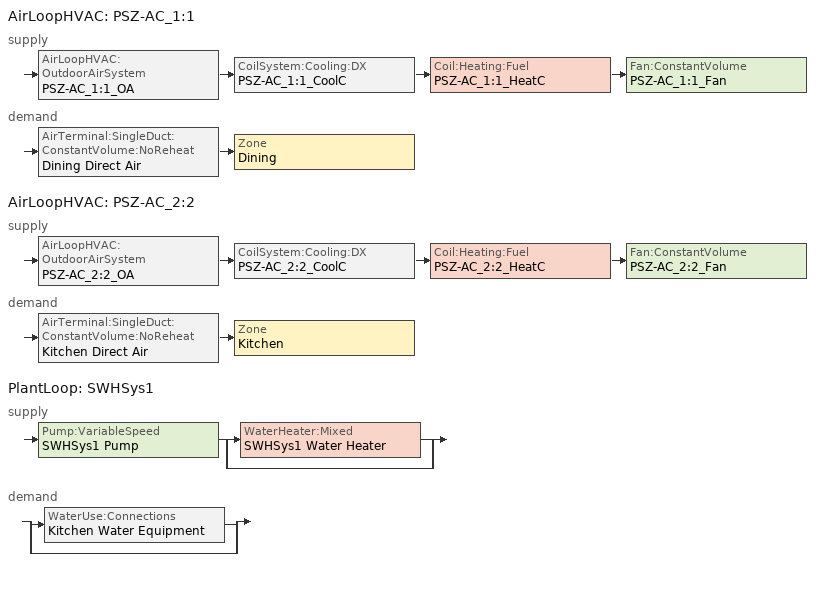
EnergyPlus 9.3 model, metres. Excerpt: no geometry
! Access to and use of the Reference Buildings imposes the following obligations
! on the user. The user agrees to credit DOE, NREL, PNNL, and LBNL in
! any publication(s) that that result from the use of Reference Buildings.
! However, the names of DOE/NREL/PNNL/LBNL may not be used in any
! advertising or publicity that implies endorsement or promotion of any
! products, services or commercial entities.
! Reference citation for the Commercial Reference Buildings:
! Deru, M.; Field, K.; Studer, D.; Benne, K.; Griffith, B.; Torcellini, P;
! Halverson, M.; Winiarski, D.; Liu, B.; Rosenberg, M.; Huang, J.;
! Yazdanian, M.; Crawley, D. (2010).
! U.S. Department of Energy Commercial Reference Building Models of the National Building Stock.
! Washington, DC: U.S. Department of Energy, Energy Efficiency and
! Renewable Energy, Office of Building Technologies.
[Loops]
AirLoopHVAC 'PSZ-AC_1:1'
 supply: AirLoopHVAC:OutdoorAirSystem 'PSZ-AC_1:1_OA' > CoilSystem:Cooling:DX 'PSZ-AC_1:1_CoolC' > Coil:Heating:Fuel 'PSZ-AC_1:1_HeatC' > Fan:ConstantVolume 'PSZ-AC_1:1_Fan'
 demand: AirTerminal:SingleDuct:ConstantVolume:NoReheat 'Dining Direct Air' > Zone 'Dining'
AirLoopHVAC 'PSZ-AC_2:2'
 supply: AirLoopHVAC:OutdoorAirSystem 'PSZ-AC_2:2_OA' > CoilSystem:Cooling:DX 'PSZ-AC_2:2_CoolC' > Coil:Heating:Fuel 'PSZ-AC_2:2_HeatC' > Fan:ConstantVolume 'PSZ-AC_2:2_Fan'
 demand: AirTerminal:SingleDuct:ConstantVolume:NoReheat 'Kitchen Direct Air' > Zone 'Kitchen'
PlantLoop 'SWHSys1'
 supply: Pump:VariableSpeed 'SWHSys1 Pump' > split
  | WaterHeater:Mixed 'SWHSys1 Water Heater'
  | bypass
 demand: split
  | WaterUse:Connections 'Kitchen Water Equipment'
  | bypass
[Fan:ConstantVolume] Availability Schedule=HVACOperationSchd; Fan Total Efficiency=0.546; Pressure Rise {Pa}=622; Maximum Flow Rate {m3/s}=AUTOSIZE; Motor Efficiency=0.84; Motor In Airstream Fraction=1
PSZ-AC_1:1_Fan; PSZ-AC_2:2_Fan
[Fan:ZoneExhaust] Availability Schedule=HVACOperationSchd; Fan Total Efficiency=1; Pressure Rise {Pa}=1.0e-006
Name | Maximum Flow Rate {m3/s}
Dining Exhaust Fan | 0.834532
Kitchen Exhaust Fan | 0.722468
[Coil:Heating:Fuel] Availability Schedule=ALWAYS_ON; Fuel Type=NaturalGas; Burner Efficiency=0.8; Nominal Capacity {W}=AUTOSIZE
PSZ-AC_1:1_HeatC; PSZ-AC_2:2_HeatC
[Coil:Cooling:DX:TwoSpeed]
PSZ-AC_1:1_CoolC DXCoil: Availability Schedule=ALWAYS_ON; High Speed Gross Rated Total Cooling Capacity {W}=AUTOSIZE; High Speed Rated Sensible Heat Ratio=AUTOSIZE; High Speed Gross Rated Cooling COP {W/W}=3.50016; High Speed Rated Air Flow Rate {m3/s}=AUTOSIZE; Total Cooling Capacity Function of Temperature Curve=Measured_CoolCStandard10Ton_CapFT; Total Cooling Capacity Function of Flow Fraction Curve=Measured_CoolCStandard10Ton_CapFF; Energy Input Ratio Function of Temperature Curve=Measured_CoolCStandard10Ton_EIRFT; Energy Input Ratio Function of Flow Fraction Curve=Measured_CoolCStandard10Ton_EIRFFF; Part Load Fraction Correlation Curve=No_PLR_Degredation; Low Speed Gross Rated Total Cooling Capacity {W}=AUTOSIZE; Low Speed Gross Rated Sensible Heat Ratio=AUTOSIZE; Low Speed Gross Rated Cooling COP {W/W}=3.55227; Low Speed Rated Air Flow Rate {m3/s}=AUTOSIZE; Low Speed Total Cooling Capacity Function of Temperature Curve=Measured_LowSpeedCoolCapLSFT; Low Speed Energy Input Ratio Function of Temperature Curve=Measured_LowSpeedCoolEIRLSFT
[Coil:Cooling:DX:SingleSpeed]
PSZ-AC_2:2_CoolC DXCoil: Availability Schedule=ALWAYS_ON; Gross Rated Total Cooling Capacity {W}=AUTOSIZE; Gross Rated Sensible Heat Ratio=AUTOSIZE; Gross Rated Cooling COP {W/W}=3.66668; Rated Air Flow Rate {m3/s}=AUTOSIZE; Total Cooling Capacity Function of Temperature Curve=Cool-Cap-fT; Total Cooling Capacity Function of Flow Fraction Curve=ConstantCubic; Energy Input Ratio Function of Temperature Curve=Cool-EIR-fT; Energy Input Ratio Function of Flow Fraction Curve=ConstantCubic; Part Load Fraction Correlation Curve=Cool-PLF-fPLR
[Zone equipment]
Dining: Dining Exhaust Fan, Dining Direct Air
Kitchen: Kitchen Exhaust Fan, Kitchen Direct Air
[Sizing:Zone] Zone Cooling Design Supply Air Temperature Input Method=SupplyAirTemperature; Zone Cooling Design Supply Air Temperature {C}=14; Zone Heating Design Supply Air Temperature Input Method=SupplyAirTemperature; Zone Heating Design Supply Air Temperature {C}=40; Zone Cooling Design Supply Air Humidity Ratio {kgWater/kgDryAir}=0.0085; Zone Heating Design Supply Air Humidity Ratio {kgWater/kgDryAir}=0.008; Cooling Design Air Flow Method=DesignDay; Heating Design Air Flow Method=DesignDay; Account for Dedicated Outdoor Air System=No; Dedicated Outdoor Air System Control Strategy=NeutralSupplyAir; Dedicated Outdoor Air Low Setpoint Temperature for Design {C}=autosize; Dedicated Outdoor Air High Setpoint Temperature for Design {C}=autosize
Name | Design Specification Outdoor Air Object
Dining | SZ DSOA Dining
Kitchen | SZ DSOA Kitchen
[DesignSpecification:OutdoorAir]
Name | Outdoor Air Method | Outdoor Air Flow per Person {m3/s-person} | Outdoor Air Flow per Zone {m3/s}
SZ DSOA Dining | Flow/Person | 0.01
SZ DSOA Kitchen | Flow/Zone |  | 0.722468
[ZoneControl:Thermostat] Control Type Schedule=Dual Zone Control Type Sched
Name | Zone or ZoneList | Control 1
Dining Thermostat | Dining | Dining DualSPSched
Kitchen Thermostat | Kitchen | Kitchen DualSPSched
[ThermostatSetpoint:DualSetpoint]
Name | Heating Setpoint Temperature Schedule | Cooling Setpoint Temperature Schedule
Dining DualSPSched | HTGSETP_SCH | CLGSETP_SCH
Kitchen DualSPSched | HTGSETP_KITCHEN_SCH | CLGSETP_KITCHEN_SCH
[SetpointManager:SingleZone:Reheat] Control Variable=Temperature; Minimum Supply Air Temperature {C}=10; Maximum Supply Air Temperature {C}=50
Name | Control Zone | Setpoint Node or NodeList
SupAirTemp MngrDining | Dining | PSZ-AC_1:1 Supply Equipment Outlet Node
SupAirTemp MngrKitchen | Kitchen | PSZ-AC_2:2 Supply Equipment Outlet Node
[Sizing:System] Type of Load to Size On=Sensible; Design Outdoor Air Flow Rate {m3/s}=AUTOSIZE; Central Heating Maximum System Air Flow Ratio=1; Preheat Design Temperature {C}=7; Preheat Design Humidity Ratio {kgWater/kgDryAir}=0.008; Precool Design Temperature {C}=12.8; Precool Design Humidity Ratio {kgWater/kgDryAir}=0.008; Central Cooling Design Supply Air Temperature {C}=12.8; Central Heating Design Supply Air Temperature {C}=40; Type of Zone Sum to Use=NonCoincident; Central Cooling Design Supply Air Humidity Ratio {kgWater/kgDryAir}=0.0085; Central Heating Design Supply Air Humidity Ratio {kgWater/kgDryAir}=0.008; Cooling Supply Air Flow Rate Method=DesignDay; Cooling Supply Air Flow Rate {m3/s}=0; Heating Supply Air Flow Rate Method=DesignDay; Heating Supply Air Flow Rate {m3/s}=0; System Outdoor Air Method=ZoneSum; Zone Maximum Outdoor Air Fraction=1; Cooling Design Capacity Method=CoolingDesignCapacity; Cooling Design Capacity {W}=autosize; Heating Design Capacity Method=HeatingDesignCapacity; Heating Design Capacity {W}=autosize; Central Cooling Capacity Control Method=OnOff
Name | 100% Outdoor Air in Cooling | 100% Outdoor Air in Heating
PSZ-AC_1:1 | No | No
PSZ-AC_2:2 | YES | YES
[Controller:OutdoorAir] Minimum Outdoor Air Flow Rate {m3/s}=AUTOSIZE; Maximum Outdoor Air Flow Rate {m3/s}=AUTOSIZE; Economizer Control Type=NoEconomizer; Economizer Control Action Type=ModulateFlow; Economizer Maximum Limit Dry-Bulb Temperature {C}=28; Economizer Maximum Limit Enthalpy {J/kg}=64000; Economizer Minimum Limit Dry-Bulb Temperature {C}=-100; Lockout Type=NoLockout; Minimum Limit Type=FixedMinimum; Minimum Outdoor Air Schedule=MinOA_Sched
PSZ-AC_1:1_OA_Controller; PSZ-AC_2:2_OA_Controller
[AirLoopHVAC] Design Supply Air Flow Rate {m3/s}=AUTOSIZE
PSZ-AC_1:1; PSZ-AC_2:2
[CoilSystem:Cooling:DX] Availability Schedule=ALWAYS_ON
Name | Cooling Coil
PSZ-AC_1:1_CoolC | PSZ-AC_1:1_CoolC DXCoil
PSZ-AC_2:2_CoolC | PSZ-AC_2:2_CoolC DXCoil
[AirTerminal:SingleDuct:ConstantVolume:NoReheat] Availability Schedule=ALWAYS_ON; Maximum Air Flow Rate {m3/s}=AUTOSIZE
Dining Direct Air; Kitchen Direct Air
[SetpointManager:MixedAir] Control Variable=Temperature
Name | Setpoint Node or NodeList
PSZ-AC_1:1_CoolC SAT Manager | PSZ-AC_1:1_CoolC-PSZ-AC_1:1_HeatCNode
PSZ-AC_1:1_HeatC MixedAir Manager | PSZ-AC_1:1_HeatC-PSZ-AC_1:1_FanNode
PSZ-AC_1:1_OAMixed Air Temp Manager | PSZ-AC_1:1_OA-PSZ-AC_1:1_CoolCNode
PSZ-AC_2:2_CoolC SAT Manager | PSZ-AC_2:2_CoolC-PSZ-AC_2:2_HeatCNode
PSZ-AC_2:2_HeatC MixedAir Manager | PSZ-AC_2:2_HeatC-PSZ-AC_2:2_FanNode
PSZ-AC_2:2_OAMixed Air Temp Manager | PSZ-AC_2:2_OA-PSZ-AC_2:2_CoolCNode
[Refrigeration:Case] Availability Schedule=ALWAYS_ON; Zone=Kitchen; Rated Ambient Temperature {C}=23.88; Rated Ambient Relative Humidity {percent}=55; Latent Case Credit Curve Type=CaseTemperatureMethod; Standard Case Lighting Power per Unit Length {W/m}=33; Case Lighting Schedule=BLDG_LIGHT_SCH; Fraction of Lighting Energy to Case=1; Case Anti-Sweat Heater Power per Unit Length {W/m}=0; Minimum Anti-Sweat Heater Power per Unit Length {W/m}=0; Anti-Sweat Heater Control Type=None; Humidity at Zero Anti-Sweat Heater Energy {percent}=0; Case Height {m}=0; Defrost Energy Correction Curve Type=None
Name | Rated Total Cooling Capacity per Unit Length {W/m} | Rated Latent Heat Ratio | Rated Runtime Fraction | Case Length {m} | Case Operating Temperature {C} | Latent Case Credit Curve | Standard Case Fan Power per Unit Length {W/m} | Operating Case Fan Power per Unit Length {W/m} | Fraction of Anti-Sweat Heater Energy to Case | Case Defrost Power per Unit Length {W/m} | Case Defrost Type | Case Defrost Schedule | Case Defrost Drip-Down Schedule | Under Case HVAC Return Air Fraction | Refrigerated Case Restocking Schedule | Case Credit Fraction Schedule
Kitchen_Case:1_WALKINFREEZER | 688 | 0.1 | 0.4 | 2.44 | -23 | Kitchen_Case:1_WALKINFREEZERSingleShelfHorizontal_LatentEnergyMult | 74 | 74 | 0 | 1291.7 | Electric | Kitchen_Case:1_WALKINFREEZER_CaseDefrost2aDaySched | Kitchen_Case:1_WALKINFREEZER_CaseDripDown2aDaySched | 0 | Kitchen_Case:1_WALKINFREEZER_WalkInStockingSched | Kitchen_Case:1_WALKINFREEZER_CaseCreditReduxSched
Kitchen_Case:2_SELFCONTAINEDDISPLAYCASE | 734 | 0.08 | 0.85 | 3.05 | 2 | Kitchen_Case:2_SELFCONTAINEDDISPLAYCASEMultiShelfVertical_LatentEnergyMult | 66 | 66 | 0.2 | 0 | None |  |  | 0.05 | Kitchen_Case:2_SELFCONTAINEDDISPLAYCASE_CaseStockingSched
[Refrigeration:CompressorRack] Heat Rejection Location=OUTDOORS; Design Condenser Fan Power {W}=330; Condenser Type=AIRCOOLED
Name | Design Compressor Rack COP {W/W} | Compressor Rack COP Function of Temperature Curve | Condenser Fan Power Function of Temperature Curve | Refrigeration Case Name or WalkIn Name or CaseAndWalkInList
RACK1 | 1.5 | RACK1_RackCOPfTCurve | RACK1_RackCondFanCurve2 | Kitchen_Case:1_WALKINFREEZER
RACK2 | 3 | RACK2_RackCOPfTCurve |  | Kitchen_Case:2_SELFCONTAINEDDISPLAYCASE
[WaterHeater:Mixed]
SWHSys1 Water Heater: Tank Volume {m3}=0.2; Setpoint Temperature Schedule=SWHSys1 Water Heater Setpoint Temperature Schedule Name; Deadband Temperature Difference {deltaC}=2; Maximum Temperature Limit {C}=82.2222; Heater Control Type=Cycle; Heater Maximum Capacity {W}=845000; Heater Fuel Type=NATURALGAS; Heater Thermal Efficiency=0.78; Off Cycle Parasitic Fuel Consumption Rate {W}=20; Off Cycle Parasitic Fuel Type=NATURALGAS; Off Cycle Parasitic Heat Fraction to Tank=0.8; On Cycle Parasitic Fuel Type=NATURALGAS; Ambient Temperature Indicator=SCHEDULE; Ambient Temperature Schedule=SWHSys1 Water Heater Ambient Temperature Schedule Name; Off Cycle Loss Coefficient to Ambient Temperature {W/K}=6; On Cycle Loss Coefficient to Ambient Temperature {W/K}=6; Use Side Effectiveness=1; Source Side Effectiveness=1; Use Side Design Flow Rate {m3/s}=AUTOSIZE; Source Side Design Flow Rate {m3/s}=AUTOSIZE; Indirect Water Heating Recovery Time {hr}=1.5
[WaterUse:Equipment]
Kitchen Water Equipment: Peak Flow Rate {m3/s}=4.21e-05; Flow Rate Fraction Schedule=BLDG_SWH_SCH; Target Temperature Schedule=Kitchen Water Equipment Temp Sched; Hot Water Supply Temperature Schedule=Kitchen Water Equipment Hot Supply Temp Sched; Zone=Kitchen; Sensible Fraction Schedule=Kitchen Water Equipment Sensible fract sched; Latent Fraction Schedule=Kitchen Water Equipment Latent fract sched
[PlantEquipmentList]
SWHSys1 Equipment List: SWHSys1 Water Heater
[Pump:VariableSpeed]
SWHSys1 Pump: Design Maximum Flow Rate {m3/s}=AUTOSIZE; Design Pump Head {Pa}=0.1; Design Power Consumption {W}=AUTOSIZE; Motor Efficiency=1; Fraction of Motor Inefficiencies to Fluid Stream=0; Coefficient 1 of the Part Load Performance Curve=0; Coefficient 2 of the Part Load Performance Curve=1; Coefficient 3 of the Part Load Performance Curve=0; Coefficient 4 of the Part Load Performance Curve=0; Design Minimum Flow Rate {m3/s}=0; Pump Control Type=Intermittent
[Sizing:Plant]
SWHSys1: Loop Type=Heating; Design Loop Exit Temperature {C}=60; Loop Design Temperature Difference {deltaC}=5
[SetpointManager:Scheduled]
SWHSys1 Loop Setpoint Manager: Control Variable=Temperature; Schedule=SWHSys1-Loop-Temp-Schedule; Setpoint Node or NodeList=SWHSys1 Supply Outlet Node
[PlantEquipmentOperationSchemes]
SWHSys1 Loop Operation Scheme List: Control Scheme 1=SWHSys1 Operation Scheme; Control Scheme 1 Schedule=PlantOnSched
[PlantEquipmentOperation:HeatingLoad]
SWHSys1 Operation Scheme: Load Range 1 Lower Limit {W}=0; Load Range 1 Upper Limit {W}=1000000000000000; Range 1 Equipment List=SWHSys1 Equipment List
[PlantLoop]
SWHSys1: Fluid Type=Water; Plant Equipment Operation Scheme=SWHSys1 Loop Operation Scheme List; Maximum Loop Temperature {C}=60; Minimum Loop Temperature {C}=10; Maximum Loop Flow Rate {m3/s}=AUTOSIZE; Minimum Loop Flow Rate {m3/s}=0; Plant Loop Volume {m3}=AUTOSIZE; Load Distribution Scheme=Optimal
[WaterUse:Connections]
Kitchen Water Equipment: Water Use Equipment 1=Kitchen Water Equipment
[EnergyManagementSystem:Sensor]
Cooling_Coil_1: PSZ-AC_1:1_COOLC DXCOIL; Cooling Coil Electric Energy
Cooling_Coil_2: PSZ-AC_2:2_COOLC DXCOIL; Cooling Coil Electric Energy
DINING_O: DINING; Zone People Occupant Count
DINING_T: DINING; Zone Mean Air Temperature
DINING_H: DINING; Zone Air System Sensible Heating Energy
DINING_C: DINING; Zone Air System Sensible Cooling Energy
KITCHEN_O: KITCHEN; Zone People Occupant Count
KITCHEN_T: KITCHEN; Zone Mean Air Temperature
KITCHEN_H: KITCHEN; Zone Air System Sensible Heating Energy
KITCHEN_C: KITCHEN; Zone Air System Sensible Cooling Energy
[Schedule:Compact]
ALWAYS_ON; PlantOnSched: Through: 12/31, For: AllDays, Until: 24:00, 1
BLDG_LIGHT_SCH: Through: 12/31, For: SummerDesignDay, Until: 24:00, 1, For: WinterDesignDay, Until: 24:00, 0, For: Weekday Saturday Sunday Holidays AllOtherDays, Until: 01:00, 0.45, Until: 05:00, 0.15, Until: 06:00, 0.45, Until: 24:00, 0.9
Dual Zone Control Type Sched: Through: 12/31, For: AllDays, Until: 24:00, 4
CLGSETP_KITCHEN_SCH: Through: 12/31, For: WinterDesignDay, Until: 24:00, 30, For: AllOtherDays, Until: 01:00, 26, Until: 05:00, 30, Until: 24:00, 26
HTGSETP_KITCHEN_SCH: Through: 12/31, For: SummerDesignDay, Until: 24:00, 15.6, For: WinterDesignDay, Until: 24:00, 19, For: AllOtherDays, Until: 01:00, 19, Until: 05:00, 15.6, Until: 24:00, 19
CLGSETP_SCH: Through: 12/31, For: WinterDesignDay, Until: 24:00, 30, For: AllOtherDays, Until: 01:00, 24, Until: 05:00, 30, Until: 24:00, 24
HTGSETP_SCH: Through: 12/31, For: SummerDesignDay, Until: 24:00, 15.6, For: WinterDesignDay, Until: 24:00, 21, For: AllOtherDays, Until: 01:00, 21, Until: 05:00, 15.6, Until: 24:00, 21
HVACOperationSchd; MinOA_Sched: Through: 12/31, For: AllDays, Until: 01:00, 1, Until: 05:00, 0, Until: 24:00, 1
Kitchen_Case:1_WALKINFREEZER_CaseCreditReduxSched: Through: 12/31, For:AllDays, Interpolate:No, Until: 7:00, 0.2, Until: 21:00, 0.4, Until: 24:00, 0.2
Kitchen_Case:1_WALKINFREEZER_CaseDefrost2aDaySched: Through: 12/31, For:AllDays, Interpolate:Average, Until: 11:00, 0, Until: 11:20, 1, Until: 23:00, 0, Until: 23:20, 1, Until: 24:00, 0
Kitchen_Case:1_WALKINFREEZER_CaseDripDown2aDaySched: Through: 12/31, For:AllDays, Interpolate:Average, Until: 11:00, 0, Until: 11:30, 1, Until: 23:00, 0, Until: 23:30, 1, Until: 24:00, 0
Kitchen_Case:1_WALKINFREEZER_WalkInStockingSched: Through: 12/31, For: Tuesday Friday, Until: 4:00, 0, Until: 5:00, 725, Until: 6:00, 417, Until: 7:00, 290, Until: 24:00, 0, For: AllOtherDays, Until: 4:00, 0, Until: 5:00, 125, Until: 6:00, 117, Until: 7:00, 90, Until: 19:00, 0, Until: 20:00, 125, Until: 21:00, 117, Until: 22:00, 90, Until: 24:00, 0
Kitchen_Case:2_SELFCONTAINEDDISPLAYCASE_CaseStockingSched: Through: 12/31, For:AllDays, Until: 6:00, 0, Until: 7:00, 50, Until: 9:00, 70, Until: 10:00, 80, Until: 11:00, 70, Until: 13:00, 50, Until: 14:00, 80, Until: 15:00, 90, Until: 16:00, 80, Until: 24:00, 0
BLDG_SWH_SCH: Through: 12/31, For: Weekdays SummerDesignDay, Until: 01:00, 0.2, Until: 06:00, 0, Until: 07:00, 0.15, Until: 08:00, 0.6, Until: 09:00, 0.55, Until: 10:00, 0.45, Until: 11:00, 0.4, Until: 12:00, 0.45, Until: 13:00, 0.4, Until: 14:00, 0.35, Until: 17:00, 0.3, Until: 18:00, 0.4, Until: 19:00, 0.55, Until: 20:00, 0.6, Until: 21:00, 0.5, Until: 22:00, 0.55, Until: 23:00, 0.45, Until: 24:00, 0.25, For: Saturday WinterDesignDay, Until: 01:00, 0.2, Until: 06:00, 0, Until: 09:00, 0.15, Until: 10:00, 0.5, Until: 11:00, 0.45, Until: 13:00, 0.5, Until: 14:00, 0.45, Until: 16:00, 0.4, Until: 17:00, 0.35, Until: 18:00, 0.4, Until: 20:00, 0.55, Until: 21:00, 0.5, Until: 22:00, 0.55, Until: 23:00, 0.4, Until: 24:00, 0.3, For: Sunday Holidays AllOtherDays, Until: 01:00, 0.25, Until: 06:00, 0, Until: 10:00, 0.15, Until: 12:00, 0.5, Until: 14:00, 0.4, Until: 17:00, 0.3, Until: 18:00, 0.4, Until: 20:00, 0.5, Until: 21:00, 0.4, Until: 22:00, 0.5, Until: 23:00, 0.4, Until: 24:00, 0.2
Kitchen Water Equipment Hot Supply Temp Sched; Kitchen Water Equipment Temp Sched: Through: 12/31, For: AllDays, Until: 24:00, 49
Kitchen Water Equipment Latent fract sched: Through: 12/31, For: AllDays, Until: 24:00, 0.05
Kitchen Water Equipment Sensible fract sched: Through: 12/31, For: AllDays, Until: 24:00, 0.2
SWHSys1 Water Heater Ambient Temperature Schedule Name: Through: 12/31, For: AllDays, Until: 24:00, 22
SWHSys1 Water Heater Setpoint Temperature Schedule Name; SWHSys1-Loop-Temp-Schedule: Through: 12/31, For: AllDays, Until: 24:00, 60
[Curve:Quadratic]
Name | Coefficient1 Constant | Coefficient2 x | Coefficient3 x**2 | Minimum Value of x | Maximum Value of x | Minimum Curve Output | Maximum Curve Output
Cool-PLF-fPLR | 0.909496 | 0.0986477 | -0.00819488 | 0 | 1 | 0.7 | 1
Measured_CoolCStandard10Ton_CapFF | 0.7685 | 0.2315 | 0 | 0.776 | 1.197
Measured_CoolCStandard10Ton_EIRFFF | 1.192 | -0.1917 | 0 | 0.776 | 1.197
No_PLR_Degredation | 1 | 0 | 0 | 0 | 1
RACK1_RackCOPfTCurve | 1.7603 | -0.0377 | 0.0004 | 10 | 35
RACK1_RackCondFanCurve2 | 0 | 0.0286 | 0 | 0 | 35
RACK2_RackCOPfTCurve | 1 | 0 | 0 | 0 | 50
[Curve:Cubic]
Name | Coefficient1 Constant | Coefficient2 x | Coefficient3 x**2 | Coefficient4 x**3 | Minimum Value of x | Maximum Value of x
ConstantCubic | 1 | 0 | 0 | 0 | -100 | 100
Kitchen_Case:1_WALKINFREEZERSingleShelfHorizontal_LatentEnergyMult | 0.020376 | 0.00024378 | 1.14e-05 | 1.811e-07 | -35 | 20
Kitchen_Case:2_SELFCONTAINEDDISPLAYCASEMultiShelfVertical_LatentEnergyMult | 0.0265263 | 0.00107803 | -6.02558e-05 | 1.23732e-06 | -35 | 20
[Curve:Biquadratic]
Name | Coefficient1 Constant | Coefficient2 x | Coefficient3 x**2 | Coefficient4 y | Coefficient5 y**2 | Coefficient6 x*y | Minimum Value of x | Maximum Value of x | Minimum Value of y | Maximum Value of y
Cool-Cap-fT | 0.971212 | -0.0152755 | 0.00144345 | -0.00039321 | -6.8364e-06 | -0.000290596 | -100 | 100 | -100 | 100
Cool-EIR-fT | 0.286871 | 0.0239022 | -0.000810648 | 0.0134585 | 0.000338936 | -0.000487004 | -100 | 100 | -100 | 100
Measured_LowSpeedCoolCapLSFT | 0.4136 | 0.03105 | 0 | 0.006952 | -0.0002128 | 0 | 11.1 | 29.4 | 10 | 50.3
Measured_CoolCStandard10Ton_CapFT | 0.52357 | 0.03478 | 0 | -0.001915 | -0.00010838 | 0 | 11.1 | 29.4 | 10 | 50.3
Measured_LowSpeedCoolEIRLSFT | 1.1389 | -0.04518 | 0.0014298 | 0.006044 | 0.0006745 | -0.0012325 | 11.1 | 29.4 | 10 | 50.3
Measured_CoolCStandard10Ton_EIRFT | 0.9847 | -0.04285 | 0.0013562 | 0.009934 | 0.0006398 | -0.001169 | 11.1 | 29.4 | 10 | 50.3
